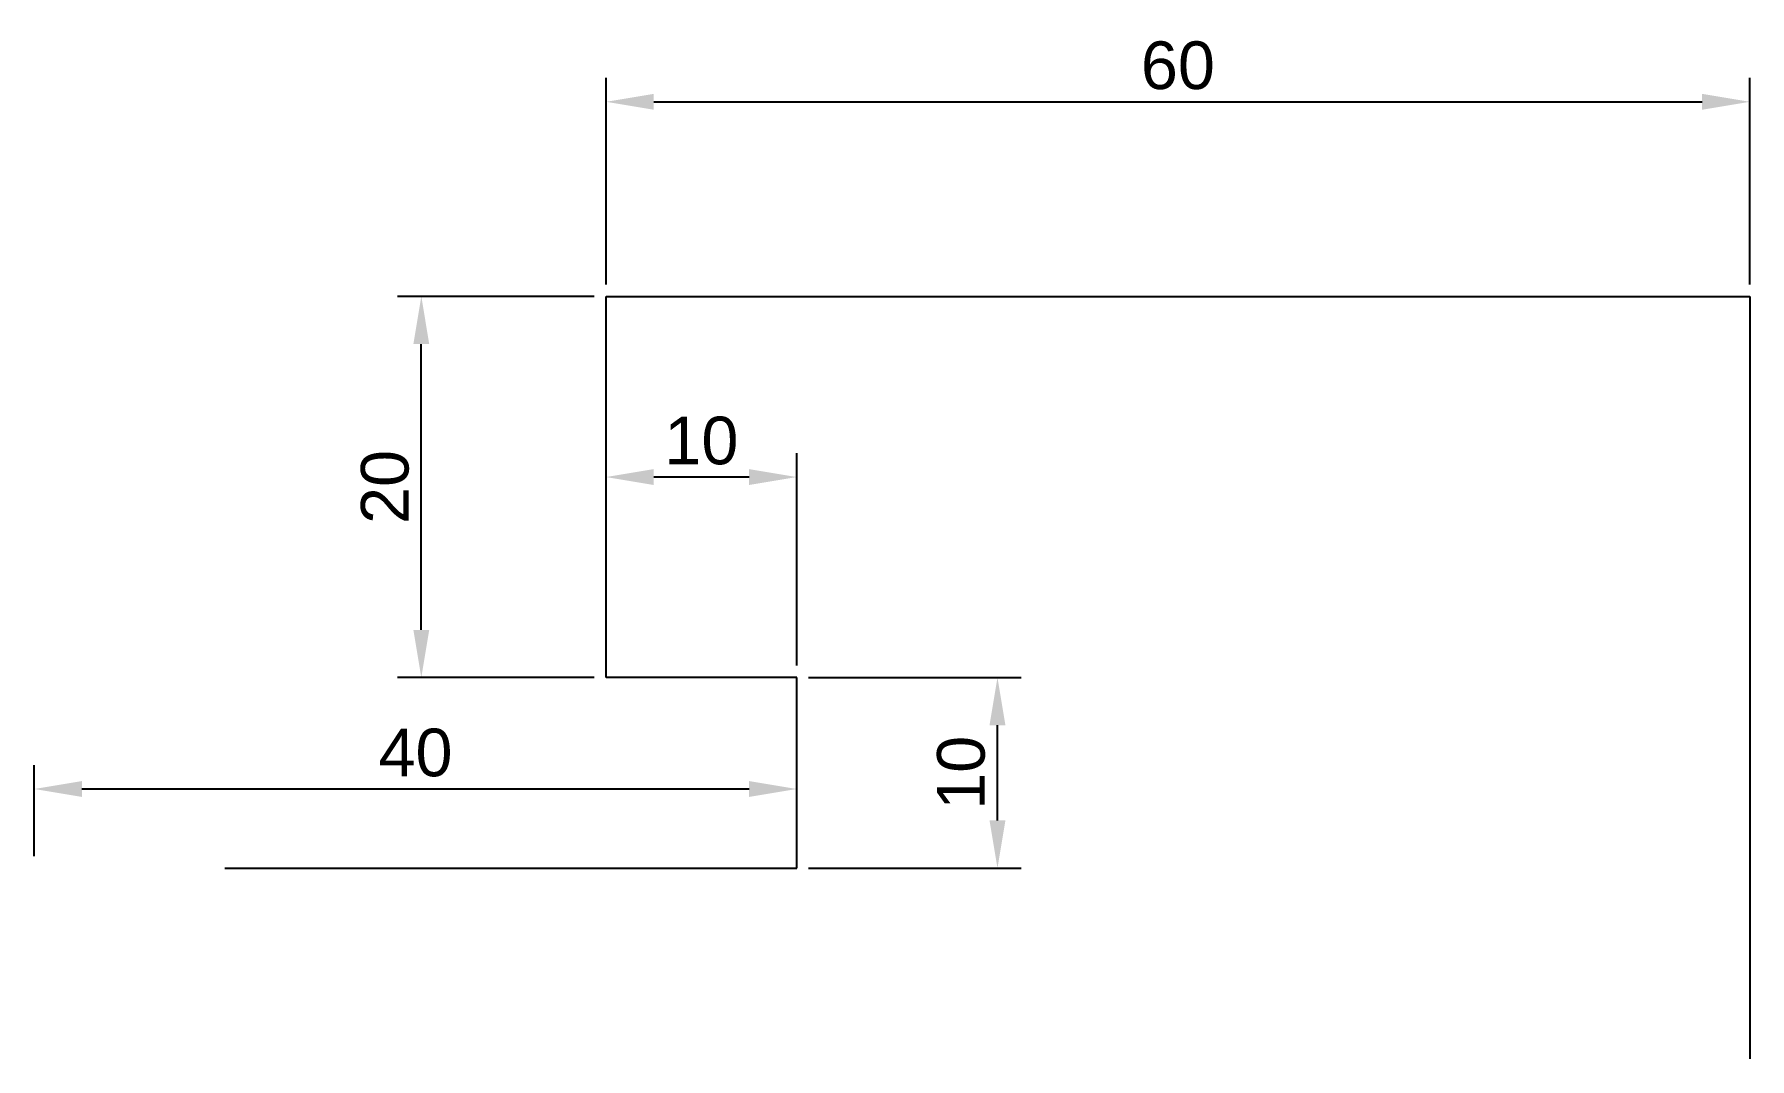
# Model space of a CAD drawing. Header units: millimetres. Extents: x 0 to 90, y 0 to 53.8.
import ezdxf

# ---------------------------------------------------------------- set-up
doc = ezdxf.new("R2010")
doc.units = ezdxf.units.MM
doc.styles.get("Standard").update_dxf_attribs({"font": 'arial.ttf'})
doc.dimstyles.new('Hubert Opis', dxfattribs={"dimscale": 0, "dimtxt": 2.5, "dimasz": 2.5, "dimexe": 1.25, "dimexo": 0.625, "dimtad": 1, "dimtxsty": 'Standard', "dimcen": 2.5, "dimclrd": 5, "dimclre": 5, "dimclrt": 5, "dimadec": 0, "dimazin": 0, "dimtfac": 1, "dimtmove": 0, "dimatfit": 3, "dimfxl": 1, "dimarcsym": 0})

# ---------------------------------------------------------------- blocks, each defined once
blk = doc.blocks.new('*D8')
at = {"color": 5, "lineweight": -2, "transparency": 16777216}
for p, q in [((30, 20.625), (30, 31.769)), ((40, 20.625), (40, 31.769)), ((37.5, 30.519), (32.5, 30.519))]:
    blk.add_line(p, q, dxfattribs=at)
at = {"color": 5, "transparency": 16777216}
for points in [[(32.5, 30.936), (32.5, 30.103), (30, 30.519)], [(37.5, 30.936), (37.5, 30.103), (40, 30.519)]]:
    blk.add_solid(points, dxfattribs=at)
at = {"layer": 'Defpoints', "color": 0, "transparency": 16777216}
for p in [(30, 30.519), (30, 20), (40, 20)]:
    blk.add_point(p, dxfattribs=at)
at = {"color": 5, "transparency": 16777216, "insert": (35, 32.421), "char_height": 2.5, "attachment_point": 5}
blk.add_mtext('10', dxfattribs=at)
blk = doc.blocks.new('*D9')
at = {"color": 5, "lineweight": -2, "transparency": 16777216}
for p, q in [((40.625, 20), (51.784, 20)), ((50.534, 12.5), (50.534, 17.5)), ((40.625, 10), (51.784, 10))]:
    blk.add_line(p, q, dxfattribs=at)
at = {"color": 5, "transparency": 16777216}
for points in [[(50.118, 17.5), (50.951, 17.5), (50.534, 20)], [(50.118, 12.5), (50.951, 12.5), (50.534, 10)]]:
    blk.add_solid(points, dxfattribs=at)
at = {"layer": 'Defpoints', "color": 0, "transparency": 16777216}
for p in [(40, 20), (50.534, 20), (40, 10)]:
    blk.add_point(p, dxfattribs=at)
at = {"color": 5, "transparency": 16777216, "insert": (48.633, 15), "char_height": 2.5, "attachment_point": 5, "rotation": 90}
blk.add_mtext('10', dxfattribs=at)
blk = doc.blocks.new('*D10')
at = {"color": 5, "lineweight": -2, "transparency": 16777216}
for p, q in [((0, 10.625), (0, 15.401)), ((40, 10.625), (40, 15.401)), ((37.5, 14.151), (2.5, 14.151))]:
    blk.add_line(p, q, dxfattribs=at)
at = {"color": 5, "transparency": 16777216}
for points in [[(2.5, 14.568), (2.5, 13.734), (0, 14.151)], [(37.5, 14.568), (37.5, 13.734), (40, 14.151)]]:
    blk.add_solid(points, dxfattribs=at)
at = {"layer": 'Defpoints', "color": 0, "transparency": 16777216}
for p in [(0, 14.151), (0, 10), (40, 10)]:
    blk.add_point(p, dxfattribs=at)
at = {"color": 5, "transparency": 16777216, "insert": (20, 16.052), "char_height": 2.5, "attachment_point": 5}
blk.add_mtext('40', dxfattribs=at)
blk = doc.blocks.new('*D7')
at = {"color": 5, "lineweight": -2, "transparency": 16777216}
for p, q in [((29.375, 40), (19.055, 40)), ((20.305, 22.5), (20.305, 37.5)), ((29.375, 20), (19.055, 20))]:
    blk.add_line(p, q, dxfattribs=at)
at = {"color": 5, "transparency": 16777216}
for points in [[(19.888, 37.5), (20.721, 37.5), (20.305, 40)], [(19.888, 22.5), (20.721, 22.5), (20.305, 20)]]:
    blk.add_solid(points, dxfattribs=at)
at = {"layer": 'Defpoints', "color": 0, "transparency": 16777216}
for p in [(20.305, 40), (30, 40), (30, 20)]:
    blk.add_point(p, dxfattribs=at)
at = {"color": 5, "transparency": 16777216, "insert": (18.403, 30), "char_height": 2.5, "attachment_point": 5, "rotation": 90}
blk.add_mtext('20', dxfattribs=at)
blk = doc.blocks.new('*D6')
at = {"color": 5, "lineweight": -2, "transparency": 16777216}
for p, q in [((30, 40.625), (30, 51.459)), ((90, 40.625), (90, 51.459)), ((32.5, 50.209), (87.5, 50.209))]:
    blk.add_line(p, q, dxfattribs=at)
at = {"color": 5, "transparency": 16777216}
for points in [[(32.5, 50.626), (32.5, 49.792), (30, 50.209)], [(87.5, 50.626), (87.5, 49.792), (90, 50.209)]]:
    blk.add_solid(points, dxfattribs=at)
at = {"layer": 'Defpoints', "color": 0, "transparency": 16777216}
for p in [(90, 50.209), (30, 40), (90, 40)]:
    blk.add_point(p, dxfattribs=at)
at = {"color": 5, "transparency": 16777216, "insert": (60, 52.11), "char_height": 2.5, "attachment_point": 5}
blk.add_mtext('60', dxfattribs=at)

msp = doc.modelspace()

# ---------------------------------------------------------------- linework, layer by layer
for p, q in [((30, 20), (30, 40)), ((30, 40), (90, 40)), ((90, 40), (90, 0)), ((40, 20), (30, 20)), ((40, 10), (40, 20)), ((10, 10), (40, 10))]:
    msp.add_line(p, q)

# ---------------------------------------------------------------- dimensions: what is measured, and where the dimension line sits
for base, p1, p2, picture, middle in [((90, 50.209), (30, 40), (90, 40), '*D6', (60, 52.11)), ((30, 30.519), (40, 20), (30, 20), '*D8', (35, 32.421)), ((0, 14.151), (40, 10), (0, 10), '*D10', (20, 16.052))]:
    dim = msp.add_linear_dim(base=base, p1=p1, p2=p2, dimstyle='Hubert Opis')
    dim.commit()
    dim.dimension.update_dxf_attribs({"geometry": picture, "text_midpoint": middle})
for base, p1, p2, picture, middle in [((20.305, 40), (30, 20), (30, 40), '*D7', (18.403, 30)), ((50.534, 20), (40, 10), (40, 20), '*D9', (48.633, 15))]:
    dim = msp.add_linear_dim(base=base, p1=p1, p2=p2, angle=90, dimstyle='Hubert Opis')
    dim.commit()
    dim.dimension.update_dxf_attribs({"geometry": picture, "text_midpoint": middle})

doc.saveas('drawing.dxf')
